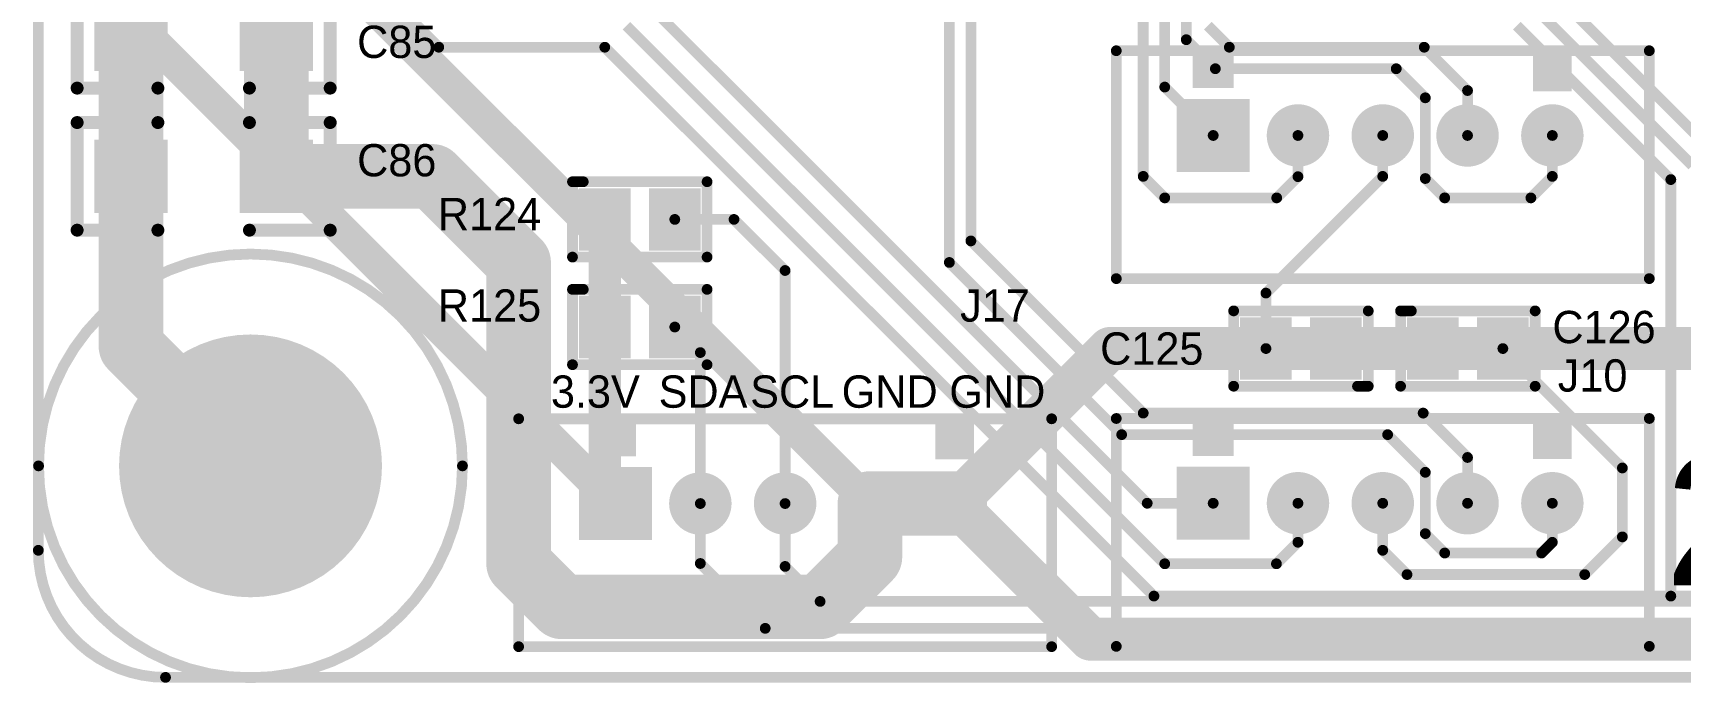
# Model space of a CAD drawing. Extents: x 1012 to 1122, y 1012 to 1122.
# Drawn here: x 1011.66 to 1050.51, y 1011.66 to 1027.01 of the extents above; entities that cross this region are included whole.
import ezdxf

# ---------------------------------------------------------------- set-up
doc = ezdxf.new("R2010")
doc.units = 0
doc.layers.get('0').update_dxf_attribs({"linetype": 'CONTINUOUS'})
for name, color, linetype in [('BOTTOMLAYER', 5, 'CONTINUOUS'), ('BOTTOMSOLDER', 6, 'CONTINUOUS'), ('KEEPOUTLAYER', 6, 'CONTINUOUS'), ('MECHANICAL1', 6, 'CONTINUOUS'), ('MULTILAYER', 9, 'CONTINUOUS'), ('TOPLAYER', 1, 'CONTINUOUS'), ('TOPOVERLAY', 2, 'CONTINUOUS'), ('TOPPASTE', 8, 'CONTINUOUS'), ('TOPSOLDER', 216, 'CONTINUOUS')]:
    doc.layers.add(name, color=color, linetype=linetype)

# ---------------------------------------------------------------- blocks, each defined once
blk = doc.blocks.new('CC0603_1')
at = {"layer": 'TOPLAYER'}
for points in [[(-0.508, -0.635), (0.508, -0.635), (-0.508, 0.635), (0.508, 0.635)], [(1.143, -0.635), (2.159, -0.635), (1.143, 0.635), (2.159, 0.635)]]:
    blk.add_solid(points, dxfattribs=at)
at = {"layer": 'TOPOVERLAY', "const_width": 0.254}
for points in [[(-0.762, 0.889), (-0.508, 0.889)], [(-0.762, -0.889), (-0.762, 0.889)], [(-0.508, 0.889), (2.413, 0.889)], [(2.413, -0.889), (2.413, 0.889)], [(-0.762, -0.889), (2.413, -0.889)]]:
    blk.add_lwpolyline(points, dxfattribs=at)
at = {"layer": 'TOPOVERLAY', "const_width": 0.127}
for points in [[(-0.8255, 0.889, 1), (-0.6985, 0.889, 1)], [(-0.8255, 0.889, 1), (-0.6985, 0.889, 1)], [(-0.5715, 0.889, 1), (-0.4445, 0.889, 1)], [(-0.5715, 0.889, 1), (-0.4445, 0.889, 1)], [(2.3495, 0.889, 1), (2.4765, 0.889, 1)], [(2.3495, 0.889, 1), (2.4765, 0.889, 1)], [(-0.8255, -0.889, 1), (-0.6985, -0.889, 1)], [(-0.8255, -0.889, 1), (-0.6985, -0.889, 1)], [(2.3495, -0.889, 1), (2.4765, -0.889, 1)], [(2.3495, -0.889, 1), (2.4765, -0.889, 1)]]:
    blk.add_lwpolyline(points, format="xyb", close=True, dxfattribs=at)
at = {"layer": 'TOPPASTE'}
for points in [[(-0.508, -0.635), (0.508, -0.635), (-0.508, 0.635), (0.508, 0.635)], [(1.143, -0.635), (2.159, -0.635), (1.143, 0.635), (2.159, 0.635)]]:
    blk.add_solid(points, dxfattribs=at)
at = {"layer": 'TOPSOLDER'}
for points in [[(-0.6096, -0.7366), (0.6096, -0.7366), (-0.6096, 0.7366), (0.6096, 0.7366)], [(1.0414, -0.7366), (2.2606, -0.7366), (1.0414, 0.7366), (2.2606, 0.7366)]]:
    blk.add_solid(points, dxfattribs=at)
blk = doc.blocks.new('CC0603_2')
at = {"layer": 'TOPLAYER'}
for points in [[(-0.508, -0.635), (0.508, -0.635), (-0.508, 0.635), (0.508, 0.635)], [(1.143, -0.635), (2.159, -0.635), (1.143, 0.635), (2.159, 0.635)]]:
    blk.add_solid(points, dxfattribs=at)
at = {"layer": 'TOPOVERLAY', "const_width": 0.254}
for points in [[(-0.762, -0.889), (-0.762, 0.889)], [(-0.762, 0.889), (-0.508, 0.889)], [(-0.508, 0.889), (2.413, 0.889)], [(2.413, -0.889), (2.413, 0.889)], [(-0.762, -0.889), (2.413, -0.889)]]:
    blk.add_lwpolyline(points, dxfattribs=at)
at = {"layer": 'TOPOVERLAY', "const_width": 0.127}
for points in [[(-0.8255, 0.889, 1), (-0.6985, 0.889, 1)], [(-0.8255, 0.889, 1), (-0.6985, 0.889, 1)], [(-0.5715, 0.889, 1), (-0.4445, 0.889, 1)], [(-0.5715, 0.889, 1), (-0.4445, 0.889, 1)], [(2.3495, 0.889, 1), (2.4765, 0.889, 1)], [(2.3495, 0.889, 1), (2.4765, 0.889, 1)], [(-0.8255, -0.889, 1), (-0.6985, -0.889, 1)], [(-0.8255, -0.889, 1), (-0.6985, -0.889, 1)], [(2.3495, -0.889, 1), (2.4765, -0.889, 1)], [(2.3495, -0.889, 1), (2.4765, -0.889, 1)]]:
    blk.add_lwpolyline(points, format="xyb", close=True, dxfattribs=at)
at = {"layer": 'TOPPASTE'}
for points in [[(-0.508, -0.635), (0.508, -0.635), (-0.508, 0.635), (0.508, 0.635)], [(1.143, -0.635), (2.159, -0.635), (1.143, 0.635), (2.159, 0.635)]]:
    blk.add_solid(points, dxfattribs=at)
at = {"layer": 'TOPSOLDER'}
for points in [[(-0.6096, -0.7366), (0.6096, -0.7366), (-0.6096, 0.7366), (0.6096, 0.7366)], [(1.0414, -0.7366), (2.2606, -0.7366), (1.0414, 0.7366), (2.2606, 0.7366)]]:
    blk.add_solid(points, dxfattribs=at)
blk = doc.blocks.new('CON5_2_0MM_3')
at = {"layer": 'BOTTOMLAYER', "const_width": 0.635}
for points in [[(1.682496, 0, 1), (2.317496, 0, 1)], [(3.682492, 0, 1), (4.317492, 0, 1)], [(5.682488, 0, 1), (6.317488, 0, 1)], [(7.682484, 0, 1), (8.317484, 0, 1)]]:
    blk.add_lwpolyline(points, format="xyb", close=True, dxfattribs=at)
at = {"layer": 'BOTTOMLAYER'}
blk.add_solid([(0.762, 0.762), (-0.762, 0.762), (0.762, -0.762), (-0.762, -0.762)], dxfattribs=at)
at = {"layer": 'BOTTOMSOLDER', "const_width": 0.7366}
for points in [[(1.631696, 0, 1), (2.368296, 0, 1)], [(3.631692, 0, 1), (4.368292, 0, 1)], [(5.631688, 0, 1), (6.368288, 0, 1)], [(7.631684, 0, 1), (8.368284, 0, 1)]]:
    blk.add_lwpolyline(points, format="xyb", close=True, dxfattribs=at)
at = {"layer": 'BOTTOMSOLDER'}
blk.add_solid([(0.8636, 0.8636), (-0.8636, 0.8636), (0.8636, -0.8636), (-0.8636, -0.8636)], dxfattribs=at)
at = {"layer": 'MULTILAYER', "const_width": 0.635}
for points in [[(1.682496, 0, 1), (2.317496, 0, 1)], [(3.682492, 0, 1), (4.317492, 0, 1)], [(5.682488, 0, 1), (6.317488, 0, 1)], [(7.682484, 0, 1), (8.317484, 0, 1)]]:
    blk.add_lwpolyline(points, format="xyb", close=True, dxfattribs=at)
at = {"layer": 'MULTILAYER'}
blk.add_solid([(0.762, 0.762), (-0.762, 0.762), (0.762, -0.762), (-0.762, -0.762)], dxfattribs=at)
at = {"layer": 'TOPLAYER', "const_width": 0.635}
for points in [[(1.682496, 0, 1), (2.317496, 0, 1)], [(3.682492, 0, 1), (4.317492, 0, 1)], [(5.682488, 0, 1), (6.317488, 0, 1)], [(7.682484, 0, 1), (8.317484, 0, 1)]]:
    blk.add_lwpolyline(points, format="xyb", close=True, dxfattribs=at)
at = {"layer": 'TOPLAYER'}
blk.add_solid([(0.762, 0.762), (-0.762, 0.762), (0.762, -0.762), (-0.762, -0.762)], dxfattribs=at)
at = {"layer": 'TOPOVERLAY', "const_width": 0.254}
for points in [[(-2.286, -3.3782), (-2.286, 1.999996)], [(-2.286, 1.999996), (10.287, 1.999996)], [(10.287, -3.3782), (10.287, 1.999996)], [(-2.286, -3.3782), (10.287, -3.3782)]]:
    blk.add_lwpolyline(points, dxfattribs=at)
at = {"layer": 'TOPOVERLAY', "const_width": 0.127}
for points in [[(-2.3495, 1.999996, 1), (-2.2225, 1.999996, 1)], [(-2.3495, 1.999996, 1), (-2.2225, 1.999996, 1)], [(10.2235, 1.999996, 1), (10.3505, 1.999996, 1)], [(10.2235, 1.999996, 1), (10.3505, 1.999996, 1)], [(-2.3495, -3.3782, 1), (-2.2225, -3.3782, 1)], [(-2.3495, -3.3782, 1), (-2.2225, -3.3782, 1)], [(10.2235, -3.3782, 1), (10.3505, -3.3782, 1)], [(10.2235, -3.3782, 1), (10.3505, -3.3782, 1)]]:
    blk.add_lwpolyline(points, format="xyb", close=True, dxfattribs=at)
at = {"layer": 'TOPOVERLAY'}
for points in [[(-0.4826, 1.1176), (0.4826, 1.1176), (-0.4826, 1.999996), (0.4826, 1.999996)], [(7.5438, 1.0414), (8.4582, 1.0414), (7.5438, 1.923796), (8.4582, 1.923796)]]:
    blk.add_solid(points, dxfattribs=at)
at = {"layer": 'TOPSOLDER', "const_width": 0.7366}
for points in [[(1.631696, 0, 1), (2.368296, 0, 1)], [(3.631692, 0, 1), (4.368292, 0, 1)], [(5.631688, 0, 1), (6.368288, 0, 1)], [(7.631684, 0, 1), (8.368284, 0, 1)]]:
    blk.add_lwpolyline(points, format="xyb", close=True, dxfattribs=at)
at = {"layer": 'TOPSOLDER'}
blk.add_solid([(0.8636, 0.8636), (-0.8636, 0.8636), (0.8636, -0.8636), (-0.8636, -0.8636)], dxfattribs=at)
blk = doc.blocks.new('CON5_2_0MM_114')
at = {"layer": 'BOTTOMLAYER', "const_width": 0.635}
for points in [[(1.682496, 0, 1), (2.317496, 0, 1)], [(3.682492, 0, 1), (4.317492, 0, 1)], [(5.682488, 0, 1), (6.317488, 0, 1)], [(7.682484, 0, 1), (8.317484, 0, 1)]]:
    blk.add_lwpolyline(points, format="xyb", close=True, dxfattribs=at)
at = {"layer": 'BOTTOMLAYER'}
blk.add_solid([(0.762, 0.762), (-0.762, 0.762), (0.762, -0.762), (-0.762, -0.762)], dxfattribs=at)
at = {"layer": 'BOTTOMSOLDER', "const_width": 0.7366}
for points in [[(1.631696, 0, 1), (2.368296, 0, 1)], [(3.631692, 0, 1), (4.368292, 0, 1)], [(5.631688, 0, 1), (6.368288, 0, 1)], [(7.631684, 0, 1), (8.368284, 0, 1)]]:
    blk.add_lwpolyline(points, format="xyb", close=True, dxfattribs=at)
at = {"layer": 'BOTTOMSOLDER'}
blk.add_solid([(0.8636, 0.8636), (-0.8636, 0.8636), (0.8636, -0.8636), (-0.8636, -0.8636)], dxfattribs=at)
at = {"layer": 'MULTILAYER', "const_width": 0.635}
for points in [[(1.682496, 0, 1), (2.317496, 0, 1)], [(3.682492, 0, 1), (4.317492, 0, 1)], [(5.682488, 0, 1), (6.317488, 0, 1)], [(7.682484, 0, 1), (8.317484, 0, 1)]]:
    blk.add_lwpolyline(points, format="xyb", close=True, dxfattribs=at)
at = {"layer": 'MULTILAYER'}
blk.add_solid([(0.762, 0.762), (-0.762, 0.762), (0.762, -0.762), (-0.762, -0.762)], dxfattribs=at)
at = {"layer": 'TOPLAYER', "const_width": 0.635}
for points in [[(1.682496, 0, 1), (2.317496, 0, 1)], [(3.682492, 0, 1), (4.317492, 0, 1)], [(5.682488, 0, 1), (6.317488, 0, 1)], [(7.682484, 0, 1), (8.317484, 0, 1)]]:
    blk.add_lwpolyline(points, format="xyb", close=True, dxfattribs=at)
at = {"layer": 'TOPLAYER'}
blk.add_solid([(0.762, 0.762), (-0.762, 0.762), (0.762, -0.762), (-0.762, -0.762)], dxfattribs=at)
at = {"layer": 'TOPOVERLAY', "const_width": 0.254}
for points in [[(-2.286, -3.3782), (-2.286, 1.999996)], [(-2.286, 1.999996), (10.287, 1.999996)], [(10.287, -3.3782), (10.287, 1.999996)], [(-2.286, -3.3782), (10.287, -3.3782)]]:
    blk.add_lwpolyline(points, dxfattribs=at)
at = {"layer": 'TOPOVERLAY', "const_width": 0.127}
for points in [[(-2.3495, 1.999996, 1), (-2.2225, 1.999996, 1)], [(-2.3495, 1.999996, 1), (-2.2225, 1.999996, 1)], [(10.2235, 1.999996, 1), (10.3505, 1.999996, 1)], [(10.2235, 1.999996, 1), (10.3505, 1.999996, 1)], [(-2.3495, -3.3782, 1), (-2.2225, -3.3782, 1)], [(-2.3495, -3.3782, 1), (-2.2225, -3.3782, 1)], [(10.2235, -3.3782, 1), (10.3505, -3.3782, 1)], [(10.2235, -3.3782, 1), (10.3505, -3.3782, 1)]]:
    blk.add_lwpolyline(points, format="xyb", close=True, dxfattribs=at)
at = {"layer": 'TOPOVERLAY'}
for points in [[(-0.4826, 1.1176), (0.4826, 1.1176), (-0.4826, 1.999996), (0.4826, 1.999996)], [(7.5438, 1.0414), (8.4582, 1.0414), (7.5438, 1.923796), (8.4582, 1.923796)]]:
    blk.add_solid(points, dxfattribs=at)
at = {"layer": 'TOPSOLDER', "const_width": 0.7366}
for points in [[(1.631696, 0, 1), (2.368296, 0, 1)], [(3.631692, 0, 1), (4.368292, 0, 1)], [(5.631688, 0, 1), (6.368288, 0, 1)], [(7.631684, 0, 1), (8.368284, 0, 1)]]:
    blk.add_lwpolyline(points, format="xyb", close=True, dxfattribs=at)
at = {"layer": 'TOPSOLDER'}
blk.add_solid([(0.8636, 0.8636), (-0.8636, 0.8636), (0.8636, -0.8636), (-0.8636, -0.8636)], dxfattribs=at)
blk = doc.blocks.new('CON5_2_0MM_115')
at = {"layer": 'BOTTOMLAYER', "const_width": 0.635}
for points in [[(1.682496, 0, 1), (2.317496, 0, 1)], [(3.682492, 0, 1), (4.317492, 0, 1)], [(5.682488, 0, 1), (6.317488, 0, 1)], [(7.682484, 0, 1), (8.317484, 0, 1)]]:
    blk.add_lwpolyline(points, format="xyb", close=True, dxfattribs=at)
at = {"layer": 'BOTTOMLAYER'}
blk.add_solid([(0.762, 0.762), (-0.762, 0.762), (0.762, -0.762), (-0.762, -0.762)], dxfattribs=at)
at = {"layer": 'BOTTOMSOLDER', "const_width": 0.7366}
for points in [[(1.631696, 0, 1), (2.368296, 0, 1)], [(3.631692, 0, 1), (4.368292, 0, 1)], [(5.631688, 0, 1), (6.368288, 0, 1)], [(7.631684, 0, 1), (8.368284, 0, 1)]]:
    blk.add_lwpolyline(points, format="xyb", close=True, dxfattribs=at)
at = {"layer": 'BOTTOMSOLDER'}
blk.add_solid([(0.8636, 0.8636), (-0.8636, 0.8636), (0.8636, -0.8636), (-0.8636, -0.8636)], dxfattribs=at)
at = {"layer": 'MULTILAYER', "const_width": 0.635}
for points in [[(1.682496, 0, 1), (2.317496, 0, 1)], [(3.682492, 0, 1), (4.317492, 0, 1)], [(5.682488, 0, 1), (6.317488, 0, 1)], [(7.682484, 0, 1), (8.317484, 0, 1)]]:
    blk.add_lwpolyline(points, format="xyb", close=True, dxfattribs=at)
at = {"layer": 'MULTILAYER'}
blk.add_solid([(0.762, 0.762), (-0.762, 0.762), (0.762, -0.762), (-0.762, -0.762)], dxfattribs=at)
at = {"layer": 'TOPLAYER', "const_width": 0.635}
for points in [[(1.682496, 0, 1), (2.317496, 0, 1)], [(3.682492, 0, 1), (4.317492, 0, 1)], [(5.682488, 0, 1), (6.317488, 0, 1)], [(7.682484, 0, 1), (8.317484, 0, 1)]]:
    blk.add_lwpolyline(points, format="xyb", close=True, dxfattribs=at)
at = {"layer": 'TOPLAYER'}
blk.add_solid([(0.762, 0.762), (-0.762, 0.762), (0.762, -0.762), (-0.762, -0.762)], dxfattribs=at)
at = {"layer": 'TOPOVERLAY', "const_width": 0.254}
for points in [[(-2.286, -3.3782), (-2.286, 1.999996)], [(-2.286, 1.999996), (10.287, 1.999996)], [(10.287, -3.3782), (10.287, 1.999996)], [(-2.286, -3.3782), (10.287, -3.3782)]]:
    blk.add_lwpolyline(points, dxfattribs=at)
at = {"layer": 'TOPOVERLAY', "const_width": 0.127}
for points in [[(-2.3495, 1.999996, 1), (-2.2225, 1.999996, 1)], [(-2.3495, 1.999996, 1), (-2.2225, 1.999996, 1)], [(10.2235, 1.999996, 1), (10.3505, 1.999996, 1)], [(10.2235, 1.999996, 1), (10.3505, 1.999996, 1)], [(-2.3495, -3.3782, 1), (-2.2225, -3.3782, 1)], [(-2.3495, -3.3782, 1), (-2.2225, -3.3782, 1)], [(10.2235, -3.3782, 1), (10.3505, -3.3782, 1)], [(10.2235, -3.3782, 1), (10.3505, -3.3782, 1)]]:
    blk.add_lwpolyline(points, format="xyb", close=True, dxfattribs=at)
at = {"layer": 'TOPOVERLAY'}
for points in [[(-0.4826, 1.1176), (0.4826, 1.1176), (-0.4826, 1.999996), (0.4826, 1.999996)], [(7.5438, 1.0414), (8.4582, 1.0414), (7.5438, 1.923796), (8.4582, 1.923796)]]:
    blk.add_solid(points, dxfattribs=at)
at = {"layer": 'TOPSOLDER', "const_width": 0.7366}
for points in [[(1.631696, 0, 1), (2.368296, 0, 1)], [(3.631692, 0, 1), (4.368292, 0, 1)], [(5.631688, 0, 1), (6.368288, 0, 1)], [(7.631684, 0, 1), (8.368284, 0, 1)]]:
    blk.add_lwpolyline(points, format="xyb", close=True, dxfattribs=at)
at = {"layer": 'TOPSOLDER'}
blk.add_solid([(0.8636, 0.8636), (-0.8636, 0.8636), (0.8636, -0.8636), (-0.8636, -0.8636)], dxfattribs=at)
blk = doc.blocks.new('CC1206_268')
at = {"layer": 'TOPLAYER'}
for points in [[(-0.762, -0.762), (0.762, -0.762), (-0.762, 0.762), (0.762, 0.762)], [(2.667, -0.762), (4.191, -0.762), (2.667, 0.762), (4.191, 0.762)]]:
    blk.add_solid(points, dxfattribs=at)
at = {"layer": 'TOPOVERLAY', "const_width": 0.3048}
for points in [[(-1.27, 1.27), (0.635, 1.27)], [(-1.27, -1.27), (-1.27, 1.27)], [(2.794, 1.27), (4.699, 1.27)], [(4.699, -1.27), (4.699, 1.27)], [(-1.27, -1.27), (0.635, -1.27)], [(2.794, -1.27), (4.699, -1.27)]]:
    blk.add_lwpolyline(points, dxfattribs=at)
at = {"layer": 'TOPOVERLAY', "const_width": 0.1524}
for points in [[(-1.3462, 1.27, 1), (-1.1938, 1.27, 1)], [(-1.3462, 1.27, 1), (-1.1938, 1.27, 1)], [(0.5588, 1.27, 1), (0.7112, 1.27, 1)], [(2.7178, 1.27, 1), (2.8702, 1.27, 1)], [(4.6228, 1.27, 1), (4.7752, 1.27, 1)], [(4.6228, 1.27, 1), (4.7752, 1.27, 1)], [(-1.3462, -1.27, 1), (-1.1938, -1.27, 1)], [(-1.3462, -1.27, 1), (-1.1938, -1.27, 1)], [(0.5588, -1.27, 1), (0.7112, -1.27, 1)], [(2.7178, -1.27, 1), (2.8702, -1.27, 1)], [(4.6228, -1.27, 1), (4.7752, -1.27, 1)], [(4.6228, -1.27, 1), (4.7752, -1.27, 1)]]:
    blk.add_lwpolyline(points, format="xyb", close=True, dxfattribs=at)
at = {"layer": 'TOPPASTE'}
for points in [[(-0.762, -0.762), (0.762, -0.762), (-0.762, 0.762), (0.762, 0.762)], [(2.667, -0.762), (4.191, -0.762), (2.667, 0.762), (4.191, 0.762)]]:
    blk.add_solid(points, dxfattribs=at)
at = {"layer": 'TOPSOLDER'}
for points in [[(-0.8636, -0.8636), (0.8636, -0.8636), (-0.8636, 0.8636), (0.8636, 0.8636)], [(2.5654, -0.8636), (4.2926, -0.8636), (2.5654, 0.8636), (4.2926, 0.8636)]]:
    blk.add_solid(points, dxfattribs=at)
blk = doc.blocks.new('CC1206_269')
at = {"layer": 'TOPLAYER'}
for points in [[(-0.762, -0.762), (0.762, -0.762), (-0.762, 0.762), (0.762, 0.762)], [(2.667, -0.762), (4.191, -0.762), (2.667, 0.762), (4.191, 0.762)]]:
    blk.add_solid(points, dxfattribs=at)
at = {"layer": 'TOPOVERLAY', "const_width": 0.3048}
for points in [[(-1.27, 1.27), (0.635, 1.27)], [(-1.27, -1.27), (-1.27, 1.27)], [(2.794, 1.27), (4.699, 1.27)], [(4.699, -1.27), (4.699, 1.27)], [(-1.27, -1.27), (0.635, -1.27)], [(2.794, -1.27), (4.699, -1.27)]]:
    blk.add_lwpolyline(points, dxfattribs=at)
at = {"layer": 'TOPOVERLAY', "const_width": 0.1524}
for points in [[(-1.3462, 1.27, 1), (-1.1938, 1.27, 1)], [(-1.3462, 1.27, 1), (-1.1938, 1.27, 1)], [(0.5588, 1.27, 1), (0.7112, 1.27, 1)], [(2.7178, 1.27, 1), (2.8702, 1.27, 1)], [(4.6228, 1.27, 1), (4.7752, 1.27, 1)], [(4.6228, 1.27, 1), (4.7752, 1.27, 1)], [(-1.3462, -1.27, 1), (-1.1938, -1.27, 1)], [(-1.3462, -1.27, 1), (-1.1938, -1.27, 1)], [(0.5588, -1.27, 1), (0.7112, -1.27, 1)], [(2.7178, -1.27, 1), (2.8702, -1.27, 1)], [(4.6228, -1.27, 1), (4.7752, -1.27, 1)], [(4.6228, -1.27, 1), (4.7752, -1.27, 1)]]:
    blk.add_lwpolyline(points, format="xyb", close=True, dxfattribs=at)
at = {"layer": 'TOPPASTE'}
for points in [[(-0.762, -0.762), (0.762, -0.762), (-0.762, 0.762), (0.762, 0.762)], [(2.667, -0.762), (4.191, -0.762), (2.667, 0.762), (4.191, 0.762)]]:
    blk.add_solid(points, dxfattribs=at)
at = {"layer": 'TOPSOLDER'}
for points in [[(-0.8636, -0.8636), (0.8636, -0.8636), (-0.8636, 0.8636), (0.8636, 0.8636)], [(2.5654, -0.8636), (4.2926, -0.8636), (2.5654, 0.8636), (4.2926, 0.8636)]]:
    blk.add_solid(points, dxfattribs=at)
blk = doc.blocks.new('CC0603_276')
at = {"layer": 'TOPLAYER'}
for points in [[(-0.508, -0.635), (0.508, -0.635), (-0.508, 0.635), (0.508, 0.635)], [(1.143, -0.635), (2.159, -0.635), (1.143, 0.635), (2.159, 0.635)]]:
    blk.add_solid(points, dxfattribs=at)
at = {"layer": 'TOPOVERLAY', "const_width": 0.254}
for points in [[(-0.762, -0.889), (-0.762, 0.889)], [(-0.762, 0.889), (-0.508, 0.889)], [(-0.508, 0.889), (2.413, 0.889)], [(2.413, -0.889), (2.413, 0.889)], [(-0.762, -0.889), (2.413, -0.889)]]:
    blk.add_lwpolyline(points, dxfattribs=at)
at = {"layer": 'TOPOVERLAY', "const_width": 0.127}
for points in [[(-0.8255, 0.889, 1), (-0.6985, 0.889, 1)], [(-0.8255, 0.889, 1), (-0.6985, 0.889, 1)], [(-0.5715, 0.889, 1), (-0.4445, 0.889, 1)], [(-0.5715, 0.889, 1), (-0.4445, 0.889, 1)], [(2.3495, 0.889, 1), (2.4765, 0.889, 1)], [(2.3495, 0.889, 1), (2.4765, 0.889, 1)], [(-0.8255, -0.889, 1), (-0.6985, -0.889, 1)], [(-0.8255, -0.889, 1), (-0.6985, -0.889, 1)], [(2.3495, -0.889, 1), (2.4765, -0.889, 1)], [(2.3495, -0.889, 1), (2.4765, -0.889, 1)]]:
    blk.add_lwpolyline(points, format="xyb", close=True, dxfattribs=at)
at = {"layer": 'TOPPASTE'}
for points in [[(-0.508, -0.635), (0.508, -0.635), (-0.508, 0.635), (0.508, 0.635)], [(1.143, -0.635), (2.159, -0.635), (1.143, 0.635), (2.159, 0.635)]]:
    blk.add_solid(points, dxfattribs=at)
at = {"layer": 'TOPSOLDER'}
for points in [[(-0.6096, -0.7366), (0.6096, -0.7366), (-0.6096, 0.7366), (0.6096, 0.7366)], [(1.0414, -0.7366), (2.2606, -0.7366), (1.0414, 0.7366), (2.2606, 0.7366)]]:
    blk.add_solid(points, dxfattribs=at)
blk = doc.blocks.new('CC0603_277')
at = {"layer": 'TOPLAYER'}
for points in [[(-0.508, -0.635), (0.508, -0.635), (-0.508, 0.635), (0.508, 0.635)], [(1.143, -0.635), (2.159, -0.635), (1.143, 0.635), (2.159, 0.635)]]:
    blk.add_solid(points, dxfattribs=at)
at = {"layer": 'TOPOVERLAY', "const_width": 0.254}
for points in [[(-0.762, 0.889), (-0.762, -0.889)], [(-0.508, 0.889), (-0.762, 0.889)], [(2.413, 0.889), (-0.508, 0.889)], [(2.413, 0.889), (2.413, -0.889)], [(2.413, -0.889), (-0.762, -0.889)]]:
    blk.add_lwpolyline(points, dxfattribs=at)
at = {"layer": 'TOPOVERLAY', "const_width": 0.127}
for points in [[(-0.8255, 0.889, 1), (-0.6985, 0.889, 1)], [(-0.8255, 0.889, 1), (-0.6985, 0.889, 1)], [(-0.5715, 0.889, 1), (-0.4445, 0.889, 1)], [(-0.5715, 0.889, 1), (-0.4445, 0.889, 1)], [(2.3495, 0.889, 1), (2.4765, 0.889, 1)], [(2.3495, 0.889, 1), (2.4765, 0.889, 1)], [(-0.8255, -0.889, 1), (-0.6985, -0.889, 1)], [(-0.8255, -0.889, 1), (-0.6985, -0.889, 1)], [(2.3495, -0.889, 1), (2.4765, -0.889, 1)], [(2.3495, -0.889, 1), (2.4765, -0.889, 1)]]:
    blk.add_lwpolyline(points, format="xyb", close=True, dxfattribs=at)
at = {"layer": 'TOPPASTE'}
for points in [[(-0.508, -0.635), (0.508, -0.635), (-0.508, 0.635), (0.508, 0.635)], [(1.143, -0.635), (2.159, -0.635), (1.143, 0.635), (2.159, 0.635)]]:
    blk.add_solid(points, dxfattribs=at)
at = {"layer": 'TOPSOLDER'}
for points in [[(-0.6096, -0.7366), (0.6096, -0.7366), (-0.6096, 0.7366), (0.6096, 0.7366)], [(1.0414, -0.7366), (2.2606, -0.7366), (1.0414, 0.7366), (2.2606, 0.7366)]]:
    blk.add_solid(points, dxfattribs=at)

msp = doc.modelspace()

# ---------------------------------------------------------------- linework, layer by layer
at = {"layer": 'BOTTOMLAYER'}
for points, const_width in [([(1012.952, 1028.344), (1025.398, 1015.898)], 0.762), ([(1019.556, 1027.74), (1031.398, 1015.898)], 0.762), ([(1033.398, 1015.898), (1037.056, 1019.556)], 1.016), ([(1037.056, 1019.556), (1043.534, 1019.556)], 1.016), ([(1043.534, 1019.556), (1058.901, 1019.556)], 1.016), ([(1031.398, 1015.898), (1033.398, 1015.898)], 1.016), ([(1027.398, 1014.483), (1027.398, 1015.898)], 0.254), ([(1029.398, 1014.413), (1029.398, 1015.898)], 0.254), ([(1027.398, 1014.483), (1028.929, 1012.952)], 0.254), ([(1029.398, 1014.413), (1030.224, 1013.587)], 0.254), ([(1030.224, 1013.587), (1104.163, 1013.587)], 0.254), ([(1028.929, 1012.952), (1104.392, 1012.952)], 0.254)]:
    msp.add_lwpolyline(points, dxfattribs=dict(at, const_width=const_width))
for points, const_width in [([(1036.802, 1019.556, 1), (1037.31, 1019.556, 1)], 0.508), ([(1036.802, 1019.556, 1), (1037.31, 1019.556, 1)], 0.508), ([(1043.28, 1019.556, 1), (1043.788, 1019.556, 1)], 0.508), ([(1043.28, 1019.556, 1), (1043.788, 1019.556, 1)], 0.508), ([(1043.343, 1019.556, 1), (1043.724, 1019.556, 1)], 0.381), ([(1015.287, 1016.787, 1), (1018.287, 1016.787, 1)], 3), ([(1031.144, 1015.898, 1), (1031.652, 1015.898, 1)], 0.508), ([(1033.144, 1015.898, 1), (1033.652, 1015.898, 1)], 0.508), ([(1033.144, 1015.898, 1), (1033.652, 1015.898, 1)], 0.508), ([(1025.207, 1015.898, 1), (1025.589, 1015.898, 1)], 0.381), ([(1027.334, 1015.898, 1), (1027.461, 1015.898, 1)], 0.127), ([(1029.334, 1015.898, 1), (1029.461, 1015.898, 1)], 0.127), ([(1031.207, 1015.898, 1), (1031.588, 1015.898, 1)], 0.381), ([(1027.334, 1014.483, 1), (1027.461, 1014.483, 1)], 0.127), ([(1027.334, 1014.483, 1), (1027.461, 1014.483, 1)], 0.127), ([(1029.334, 1014.413, 1), (1029.461, 1014.413, 1)], 0.127), ([(1029.334, 1014.413, 1), (1029.461, 1014.413, 1)], 0.127), ([(1030.16, 1013.587, 1), (1030.287, 1013.587, 1)], 0.127), ([(1030.16, 1013.587, 1), (1030.287, 1013.587, 1)], 0.127), ([(1028.865, 1012.952, 1), (1028.992, 1012.952, 1)], 0.127), ([(1028.865, 1012.952, 1), (1028.992, 1012.952, 1)], 0.127)]:
    msp.add_lwpolyline(points, format="xyb", close=True, dxfattribs=dict(at, const_width=const_width))
at = {"layer": 'BOTTOMSOLDER'}
for points, const_width in [([(1015.237, 1016.787, 1), (1018.338, 1016.787, 1)], 3.102), ([(1043.292, 1019.556, 1), (1043.775, 1019.556, 1)], 0.483)]:
    msp.add_lwpolyline(points, format="xyb", close=True, dxfattribs=dict(at, const_width=const_width))
at = {"layer": 'KEEPOUTLAYER', "const_width": 0.254}
for points in [[(1011.782, 1014.795), (1011.782, 1118.795)], [(1014.782, 1011.795), (1118.782, 1011.795)]]:
    msp.add_lwpolyline(points, dxfattribs=at)
at = {"layer": 'KEEPOUTLAYER', "const_width": 0.127}
for points in [[(1011.719, 1014.795, 1), (1011.846, 1014.795, 1)], [(1011.719, 1014.795, 1), (1011.846, 1014.795, 1)], [(1014.719, 1011.795, 1), (1014.846, 1011.795, 1)], [(1014.719, 1011.795, 1), (1014.846, 1011.795, 1)]]:
    msp.add_lwpolyline(points, format="xyb", close=True, dxfattribs=at)
at = {"layer": 'KEEPOUTLAYER', "const_width": 0.254}
msp.add_lwpolyline([(1014.782, 1011.795, -0.414214), (1011.782, 1014.795)], format="xyb", dxfattribs=at)
at = {"layer": 'MECHANICAL1', "const_width": 0.254}
for points in [[(1011.782, 1014.795), (1011.782, 1118.795)], [(1014.782, 1011.795), (1118.782, 1011.795)]]:
    msp.add_lwpolyline(points, dxfattribs=at)
at = {"layer": 'MECHANICAL1', "const_width": 0.127}
for points in [[(1011.719, 1014.795, 1), (1011.846, 1014.795, 1)], [(1011.719, 1014.795, 1), (1011.846, 1014.795, 1)], [(1014.719, 1011.795, 1), (1014.846, 1011.795, 1)], [(1014.719, 1011.795, 1), (1014.846, 1011.795, 1)]]:
    msp.add_lwpolyline(points, format="xyb", close=True, dxfattribs=at)
at = {"layer": 'MECHANICAL1', "const_width": 0.254}
msp.add_lwpolyline([(1014.782, 1011.795, -0.414214), (1011.782, 1014.795)], format="xyb", dxfattribs=at)
at = {"layer": 'MULTILAYER'}
for points, const_width in [([(1043.343, 1019.556, 1), (1043.724, 1019.556, 1)], 0.381), ([(1015.287, 1016.787, 1), (1018.287, 1016.787, 1)], 3)]:
    msp.add_lwpolyline(points, format="xyb", close=True, dxfattribs=dict(at, const_width=const_width))
at = {"layer": 'TOPLAYER'}
for points, const_width in [([(1038.352, 1025.728), (1038.352, 1039.317)], 0.254), ([(1038.86, 1026.846), (1038.86, 1039.546)], 0.254), ([(1037.844, 1023.62), (1037.844, 1038.987)], 0.254), ([(1033.272, 1021.588), (1033.272, 1031.748)], 0.254), ([(1033.78, 1022.096), (1033.78, 1031.748)], 0.254), ([(1017.778, 1030.117), (1021.227, 1026.668)], 0.254), ([(1046.988, 1028.497), (1051.306, 1024.179)], 0.254), ([(1046.48, 1028.192), (1050.798, 1023.874)], 0.254), ([(1013.968, 1019.607), (1013.968, 1026.973)], 1.524), ([(1017.397, 1023.62), (1017.397, 1026.973)], 1.524), ([(1026.16, 1027.684), (1037.939, 1015.905)], 0.254), ([(1025.652, 1027.176), (1038.352, 1014.476)], 0.254), ([(1039.368, 1027.176), (1039.876, 1026.668)], 0.254), ([(1046.658, 1027.176), (1050.29, 1023.544)], 0.254), ([(1038.86, 1026.846), (1039.546, 1026.16)], 0.254), ([(1021.227, 1026.668), (1025.144, 1026.668)], 0.254), ([(1025.144, 1026.668), (1038.098, 1013.714)], 0.254), ([(1039.876, 1026.668), (1044.473, 1026.668)], 0.254), ([(1044.473, 1026.668), (1045.495, 1025.646)], 0.254), ([(1039.546, 1026.16), (1043.813, 1026.16)], 0.254), ([(1043.813, 1026.16), (1044.499, 1025.474)], 0.254), ([(1038.352, 1025.728), (1039.495, 1024.585)], 0.254), ([(1045.495, 1024.585), (1045.495, 1025.646)], 0.254), ([(1044.499, 1023.569), (1044.499, 1025.474)], 0.254), ([(1041.495, 1023.613), (1041.495, 1024.585)], 0.254), ([(1043.495, 1023.62), (1043.495, 1024.585)], 0.254), ([(1047.495, 1023.619), (1047.495, 1024.585)], 0.254), ([(1017.397, 1023.62), (1021.08, 1023.62)], 1.524), ([(1021.08, 1023.62), (1023.112, 1021.588)], 1.524), ([(1037.844, 1023.62), (1038.352, 1023.112)], 0.254), ([(1040.74, 1020.865), (1043.495, 1023.62)], 0.254), ([(1040.994, 1023.112), (1041.495, 1023.613)], 0.254), ([(1044.499, 1023.569), (1044.956, 1023.112)], 0.254), ([(1046.988, 1023.112), (1047.495, 1023.619)], 0.254), ([(1050.29, 1013.714), (1050.29, 1023.544)], 0.254), ([(1025.144, 1016.152), (1025.144, 1022.604)], 0.762), ([(1038.352, 1023.112), (1040.994, 1023.112)], 0.254), ([(1044.956, 1023.112), (1046.988, 1023.112)], 0.254), ([(1026.795, 1022.604), (1028.192, 1022.604)], 0.254), ([(1028.192, 1022.604), (1029.398, 1021.398)], 0.254), ([(1023.112, 1014.476), (1023.112, 1021.588)], 1.524), ([(1033.78, 1022.096), (1037.844, 1018.032)], 0.254), ([(1029.398, 1015.898), (1029.398, 1021.398)], 0.254), ([(1033.272, 1021.588), (1037.336, 1017.524)], 0.254), ([(1040.74, 1019.556), (1040.74, 1020.865)], 0.254), ([(1013.968, 1019.607), (1016.787, 1016.787)], 1.524), ([(1026.795, 1020.064), (1027.398, 1019.461)], 0.254), ([(1042.391, 1019.556), (1044.677, 1019.556)], 1.016), ([(1027.398, 1015.898), (1027.398, 1019.461)], 0.254), ([(1046.328, 1019.556), (1049.147, 1016.737)], 0.254), ([(1037.844, 1018.032), (1044.448, 1018.032)], 0.254), ([(1044.448, 1018.032), (1045.495, 1016.985)], 0.254), ([(1037.336, 1017.524), (1043.61, 1017.524)], 0.254), ([(1043.61, 1017.524), (1044.499, 1016.635)], 0.254), ([(1044.499, 1015.187), (1044.499, 1016.635)], 0.254), ([(1045.495, 1015.905), (1045.495, 1016.985)], 0.254), ([(1049.147, 1015.111), (1049.147, 1016.737)], 0.254), ([(1025.144, 1016.152), (1025.398, 1015.898)], 0.762), ([(1031.398, 1015.898), (1033.398, 1015.898)], 1.524), ([(1031.398, 1014.634), (1031.398, 1015.898)], 1.524), ([(1033.398, 1015.898), (1036.598, 1012.698)], 1.016), ([(1037.939, 1015.905), (1039.495, 1015.905)], 0.254), ([(1041.495, 1014.984), (1041.495, 1015.905)], 0.254), ([(1043.495, 1014.794), (1043.495, 1015.905)], 0.254), ([(1047.495, 1014.983), (1047.495, 1015.905)], 0.254), ([(1023.112, 1014.476), (1024.128, 1013.46)], 1.524), ([(1030.224, 1013.46), (1031.398, 1014.634)], 1.524), ([(1044.499, 1015.187), (1044.956, 1014.73)], 0.254), ([(1048.258, 1014.222), (1049.147, 1015.111)], 0.254), ([(1040.987, 1014.476), (1041.495, 1014.984)], 0.254), ([(1043.495, 1014.794), (1044.067, 1014.222)], 0.254), ([(1044.956, 1014.73), (1047.242, 1014.73)], 0.254), ([(1047.242, 1014.73), (1047.495, 1014.983)], 0.254), ([(1038.352, 1014.476), (1040.987, 1014.476)], 0.254), ([(1024.128, 1013.46), (1030.224, 1013.46)], 1.524), ([(1044.067, 1014.222), (1048.258, 1014.222)], 0.254), ([(1038.098, 1013.714), (1081.913, 1013.714)], 0.254), ([(1036.598, 1012.698), (1098.042, 1012.698)], 1.016)]:
    msp.add_lwpolyline(points, dxfattribs=dict(at, const_width=const_width))
for points, const_width in [([(1013.587, 1026.973, 1), (1014.349, 1026.973, 1)], 0.762), ([(1017.016, 1026.973, 1), (1017.778, 1026.973, 1)], 0.762), ([(1038.796, 1026.846, 1), (1038.924, 1026.846, 1)], 0.127), ([(1038.796, 1026.846, 1), (1038.924, 1026.846, 1)], 0.127), ([(1021.164, 1026.668, 1), (1021.291, 1026.668, 1)], 0.127), ([(1021.164, 1026.668, 1), (1021.291, 1026.668, 1)], 0.127), ([(1025.081, 1026.668, 1), (1025.207, 1026.668, 1)], 0.127), ([(1025.081, 1026.668, 1), (1025.207, 1026.668, 1)], 0.127), ([(1039.812, 1026.668, 1), (1039.939, 1026.668, 1)], 0.127), ([(1039.812, 1026.668, 1), (1039.939, 1026.668, 1)], 0.127), ([(1044.41, 1026.668, 1), (1044.537, 1026.668, 1)], 0.127), ([(1044.41, 1026.668, 1), (1044.537, 1026.668, 1)], 0.127), ([(1039.482, 1026.16, 1), (1039.609, 1026.16, 1)], 0.127), ([(1039.482, 1026.16, 1), (1039.609, 1026.16, 1)], 0.127), ([(1043.749, 1026.16, 1), (1043.877, 1026.16, 1)], 0.127), ([(1043.749, 1026.16, 1), (1043.877, 1026.16, 1)], 0.127), ([(1038.289, 1025.728, 1), (1038.416, 1025.728, 1)], 0.127), ([(1038.289, 1025.728, 1), (1038.416, 1025.728, 1)], 0.127), ([(1045.431, 1025.646, 1), (1045.558, 1025.646, 1)], 0.127), ([(1045.431, 1025.646, 1), (1045.558, 1025.646, 1)], 0.127), ([(1044.435, 1025.474, 1), (1044.562, 1025.474, 1)], 0.127), ([(1044.435, 1025.474, 1), (1044.562, 1025.474, 1)], 0.127), ([(1039.431, 1024.585, 1), (1039.559, 1024.585, 1)], 0.127), ([(1041.431, 1024.585, 1), (1041.558, 1024.585, 1)], 0.127), ([(1043.431, 1024.585, 1), (1043.558, 1024.585, 1)], 0.127), ([(1045.431, 1024.585, 1), (1045.558, 1024.585, 1)], 0.127), ([(1047.431, 1024.585, 1), (1047.558, 1024.585, 1)], 0.127), ([(1017.016, 1023.62, 1), (1017.778, 1023.62, 1)], 0.762), ([(1017.016, 1023.62, 1), (1017.778, 1023.62, 1)], 0.762), ([(1020.699, 1023.62, 1), (1021.461, 1023.62, 1)], 0.762), ([(1020.699, 1023.62, 1), (1021.461, 1023.62, 1)], 0.762), ([(1037.781, 1023.62, 1), (1037.908, 1023.62, 1)], 0.127), ([(1037.781, 1023.62, 1), (1037.908, 1023.62, 1)], 0.127), ([(1041.431, 1023.613, 1), (1041.558, 1023.613, 1)], 0.127), ([(1041.431, 1023.613, 1), (1041.558, 1023.613, 1)], 0.127), ([(1043.431, 1023.62, 1), (1043.558, 1023.62, 1)], 0.127), ([(1043.431, 1023.62, 1), (1043.558, 1023.62, 1)], 0.127), ([(1044.435, 1023.569, 1), (1044.562, 1023.569, 1)], 0.127), ([(1044.435, 1023.569, 1), (1044.562, 1023.569, 1)], 0.127), ([(1047.431, 1023.619, 1), (1047.558, 1023.619, 1)], 0.127), ([(1047.431, 1023.619, 1), (1047.558, 1023.619, 1)], 0.127), ([(1050.226, 1023.544, 1), (1050.353, 1023.544, 1)], 0.127), ([(1050.226, 1023.544, 1), (1050.353, 1023.544, 1)], 0.127), ([(1024.954, 1022.604, 1), (1025.334, 1022.604, 1)], 0.381), ([(1038.289, 1023.112, 1), (1038.416, 1023.112, 1)], 0.127), ([(1038.289, 1023.112, 1), (1038.416, 1023.112, 1)], 0.127), ([(1040.93, 1023.112, 1), (1041.057, 1023.112, 1)], 0.127), ([(1040.93, 1023.112, 1), (1041.057, 1023.112, 1)], 0.127), ([(1044.892, 1023.112, 1), (1045.02, 1023.112, 1)], 0.127), ([(1044.892, 1023.112, 1), (1045.02, 1023.112, 1)], 0.127), ([(1046.925, 1023.112, 1), (1047.052, 1023.112, 1)], 0.127), ([(1046.925, 1023.112, 1), (1047.052, 1023.112, 1)], 0.127), ([(1026.732, 1022.604, 1), (1026.859, 1022.604, 1)], 0.127), ([(1028.129, 1022.604, 1), (1028.255, 1022.604, 1)], 0.127), ([(1028.129, 1022.604, 1), (1028.255, 1022.604, 1)], 0.127), ([(1022.731, 1021.588, 1), (1023.493, 1021.588, 1)], 0.762), ([(1022.731, 1021.588, 1), (1023.493, 1021.588, 1)], 0.762), ([(1033.716, 1022.096, 1), (1033.843, 1022.096, 1)], 0.127), ([(1033.716, 1022.096, 1), (1033.843, 1022.096, 1)], 0.127), ([(1029.334, 1021.398, 1), (1029.461, 1021.398, 1)], 0.127), ([(1029.334, 1021.398, 1), (1029.461, 1021.398, 1)], 0.127), ([(1033.208, 1021.588, 1), (1033.335, 1021.588, 1)], 0.127), ([(1033.208, 1021.588, 1), (1033.335, 1021.588, 1)], 0.127), ([(1040.676, 1020.865, 1), (1040.803, 1020.865, 1)], 0.127), ([(1040.676, 1020.865, 1), (1040.803, 1020.865, 1)], 0.127), ([(1013.587, 1019.607, 1), (1014.349, 1019.607, 1)], 0.762), ([(1013.587, 1019.607, 1), (1014.349, 1019.607, 1)], 0.762), ([(1026.732, 1020.064, 1), (1026.859, 1020.064, 1)], 0.127), ([(1042.137, 1019.556, 1), (1042.645, 1019.556, 1)], 0.508), ([(1043.343, 1019.556, 1), (1043.724, 1019.556, 1)], 0.381), ([(1044.423, 1019.556, 1), (1044.931, 1019.556, 1)], 0.508), ([(1015.287, 1016.787, 1), (1018.287, 1016.787, 1)], 3), ([(1027.334, 1019.461, 1), (1027.461, 1019.461, 1)], 0.127), ([(1027.334, 1019.461, 1), (1027.461, 1019.461, 1)], 0.127), ([(1040.676, 1019.556, 1), (1040.803, 1019.556, 1)], 0.127), ([(1046.264, 1019.556, 1), (1046.391, 1019.556, 1)], 0.127), ([(1037.781, 1018.032, 1), (1037.908, 1018.032, 1)], 0.127), ([(1037.781, 1018.032, 1), (1037.908, 1018.032, 1)], 0.127), ([(1044.384, 1018.032, 1), (1044.512, 1018.032, 1)], 0.127), ([(1044.384, 1018.032, 1), (1044.512, 1018.032, 1)], 0.127), ([(1016.406, 1016.787, 1), (1017.168, 1016.787, 1)], 0.762), ([(1037.273, 1017.524, 1), (1037.399, 1017.524, 1)], 0.127), ([(1037.273, 1017.524, 1), (1037.399, 1017.524, 1)], 0.127), ([(1043.546, 1017.524, 1), (1043.673, 1017.524, 1)], 0.127), ([(1043.546, 1017.524, 1), (1043.673, 1017.524, 1)], 0.127), ([(1044.435, 1016.635, 1), (1044.562, 1016.635, 1)], 0.127), ([(1044.435, 1016.635, 1), (1044.562, 1016.635, 1)], 0.127), ([(1045.431, 1016.985, 1), (1045.558, 1016.985, 1)], 0.127), ([(1045.431, 1016.985, 1), (1045.558, 1016.985, 1)], 0.127), ([(1049.083, 1016.737, 1), (1049.21, 1016.737, 1)], 0.127), ([(1049.083, 1016.737, 1), (1049.21, 1016.737, 1)], 0.127), ([(1024.954, 1016.152, 1), (1025.334, 1016.152, 1)], 0.381), ([(1024.954, 1016.152, 1), (1025.334, 1016.152, 1)], 0.381), ([(1031.017, 1015.898, 1), (1031.779, 1015.898, 1)], 0.762), ([(1031.017, 1015.898, 1), (1031.779, 1015.898, 1)], 0.762), ([(1033.017, 1015.898, 1), (1033.779, 1015.898, 1)], 0.762), ([(1033.144, 1015.898, 1), (1033.652, 1015.898, 1)], 0.508), ([(1025.207, 1015.898, 1), (1025.589, 1015.898, 1)], 0.381), ([(1027.334, 1015.898, 1), (1027.461, 1015.898, 1)], 0.127), ([(1029.334, 1015.898, 1), (1029.461, 1015.898, 1)], 0.127), ([(1037.875, 1015.905, 1), (1038.002, 1015.905, 1)], 0.127), ([(1037.875, 1015.905, 1), (1038.002, 1015.905, 1)], 0.127), ([(1039.431, 1015.905, 1), (1039.559, 1015.905, 1)], 0.127), ([(1041.431, 1015.905, 1), (1041.558, 1015.905, 1)], 0.127), ([(1043.431, 1015.905, 1), (1043.558, 1015.905, 1)], 0.127), ([(1045.431, 1015.905, 1), (1045.558, 1015.905, 1)], 0.127), ([(1047.431, 1015.905, 1), (1047.558, 1015.905, 1)], 0.127), ([(1022.731, 1014.476, 1), (1023.493, 1014.476, 1)], 0.762), ([(1022.731, 1014.476, 1), (1023.493, 1014.476, 1)], 0.762), ([(1031.017, 1014.634, 1), (1031.779, 1014.634, 1)], 0.762), ([(1031.017, 1014.634, 1), (1031.779, 1014.634, 1)], 0.762), ([(1044.435, 1015.187, 1), (1044.562, 1015.187, 1)], 0.127), ([(1044.435, 1015.187, 1), (1044.562, 1015.187, 1)], 0.127), ([(1049.083, 1015.111, 1), (1049.21, 1015.111, 1)], 0.127), ([(1049.083, 1015.111, 1), (1049.21, 1015.111, 1)], 0.127), ([(1041.431, 1014.984, 1), (1041.558, 1014.984, 1)], 0.127), ([(1041.431, 1014.984, 1), (1041.558, 1014.984, 1)], 0.127), ([(1043.431, 1014.794, 1), (1043.558, 1014.794, 1)], 0.127), ([(1043.431, 1014.794, 1), (1043.558, 1014.794, 1)], 0.127), ([(1044.892, 1014.73, 1), (1045.02, 1014.73, 1)], 0.127), ([(1044.892, 1014.73, 1), (1045.02, 1014.73, 1)], 0.127), ([(1047.178, 1014.73, 1), (1047.305, 1014.73, 1)], 0.127), ([(1047.178, 1014.73, 1), (1047.305, 1014.73, 1)], 0.127), ([(1047.431, 1014.983, 1), (1047.558, 1014.983, 1)], 0.127), ([(1047.431, 1014.983, 1), (1047.558, 1014.983, 1)], 0.127), ([(1038.289, 1014.476, 1), (1038.416, 1014.476, 1)], 0.127), ([(1038.289, 1014.476, 1), (1038.416, 1014.476, 1)], 0.127), ([(1040.923, 1014.476, 1), (1041.05, 1014.476, 1)], 0.127), ([(1040.923, 1014.476, 1), (1041.05, 1014.476, 1)], 0.127), ([(1023.747, 1013.46, 1), (1024.509, 1013.46, 1)], 0.762), ([(1023.747, 1013.46, 1), (1024.509, 1013.46, 1)], 0.762), ([(1029.843, 1013.46, 1), (1030.605, 1013.46, 1)], 0.762), ([(1029.843, 1013.46, 1), (1030.605, 1013.46, 1)], 0.762), ([(1044.004, 1014.222, 1), (1044.13, 1014.222, 1)], 0.127), ([(1044.004, 1014.222, 1), (1044.13, 1014.222, 1)], 0.127), ([(1048.195, 1014.222, 1), (1048.322, 1014.222, 1)], 0.127), ([(1048.195, 1014.222, 1), (1048.322, 1014.222, 1)], 0.127), ([(1038.034, 1013.714, 1), (1038.161, 1013.714, 1)], 0.127), ([(1038.034, 1013.714, 1), (1038.161, 1013.714, 1)], 0.127), ([(1050.226, 1013.714, 1), (1050.353, 1013.714, 1)], 0.127), ([(1036.344, 1012.698, 1), (1036.852, 1012.698, 1)], 0.508), ([(1036.344, 1012.698, 1), (1036.852, 1012.698, 1)], 0.508)]:
    msp.add_lwpolyline(points, format="xyb", close=True, dxfattribs=dict(at, const_width=const_width))
at = {"layer": 'TOPOVERLAY'}
for points, const_width in [([(1021.787, 1016.787, 1), (1011.787, 1016.787, 1)], 0.254), ([(1011.724, 1016.787, 1), (1011.851, 1016.787, 1)], 0.127), ([(1021.724, 1016.787, 1), (1021.851, 1016.787, 1)], 0.127)]:
    msp.add_lwpolyline(points, format="xyb", close=True, dxfattribs=dict(at, const_width=const_width))
at = {"layer": 'TOPSOLDER'}
for points, const_width in [([(1015.237, 1016.787, 1), (1018.338, 1016.787, 1)], 3.102), ([(1043.292, 1019.556, 1), (1043.775, 1019.556, 1)], 0.483)]:
    msp.add_lwpolyline(points, format="xyb", close=True, dxfattribs=dict(at, const_width=const_width))

# ---------------------------------------------------------------- block references
for name, p, rotation in [('CC1206_268', (1013.968, 1026.973), 360), ('CON5_2_0MM_114', (1039.495, 1024.585), 360), ('CC1206_269', (1013.968, 1023.62), 360), ('CC0603_2', (1025.144, 1022.604), 360), ('CC0603_1', (1025.144, 1020.064), 360), ('CC0603_277', (1042.391, 1019.556), 180), ('CC0603_276', (1044.677, 1019.556), 360), ('CON5_2_0MM_3', (1025.398, 1015.898), 360), ('CON5_2_0MM_115', (1039.495, 1015.905), 360)]:
    msp.add_blockref(name, p, dxfattribs=dict(rotation=rotation))

# ---------------------------------------------------------------- texts
at = {"layer": 'TOPOVERLAY'}
for s, p in [('C85', (1019.302, 1026.414)), ('C86', (1019.302, 1023.62)), ('R124', (1021.207, 1022.35)), ('R125', (1021.207, 1020.191)), ('J17', (1033.526, 1020.191)), ('C126', (1047.496, 1019.683)), ('C125', (1036.828, 1019.175)), ('J10', (1047.623, 1018.54))]:
    msp.add_text(s, height=0.762, dxfattribs=at).set_placement(p)
for s, height, p in [('3.3V', 0.762, (1023.874, 1018.159)), ('SDA', 0.762, (1026.414, 1018.159)), ('SCL', 0.762, (1028.573, 1018.159)), ('GND', 0.762, (1030.732, 1018.159)), ('GND', 0.762, (1033.272, 1018.159)), ('2', 3.048, (1050.163, 1013.968))]:
    msp.add_text(s, height=height, rotation=360, dxfattribs=at).set_placement(p)

doc.saveas('drawing.dxf')
